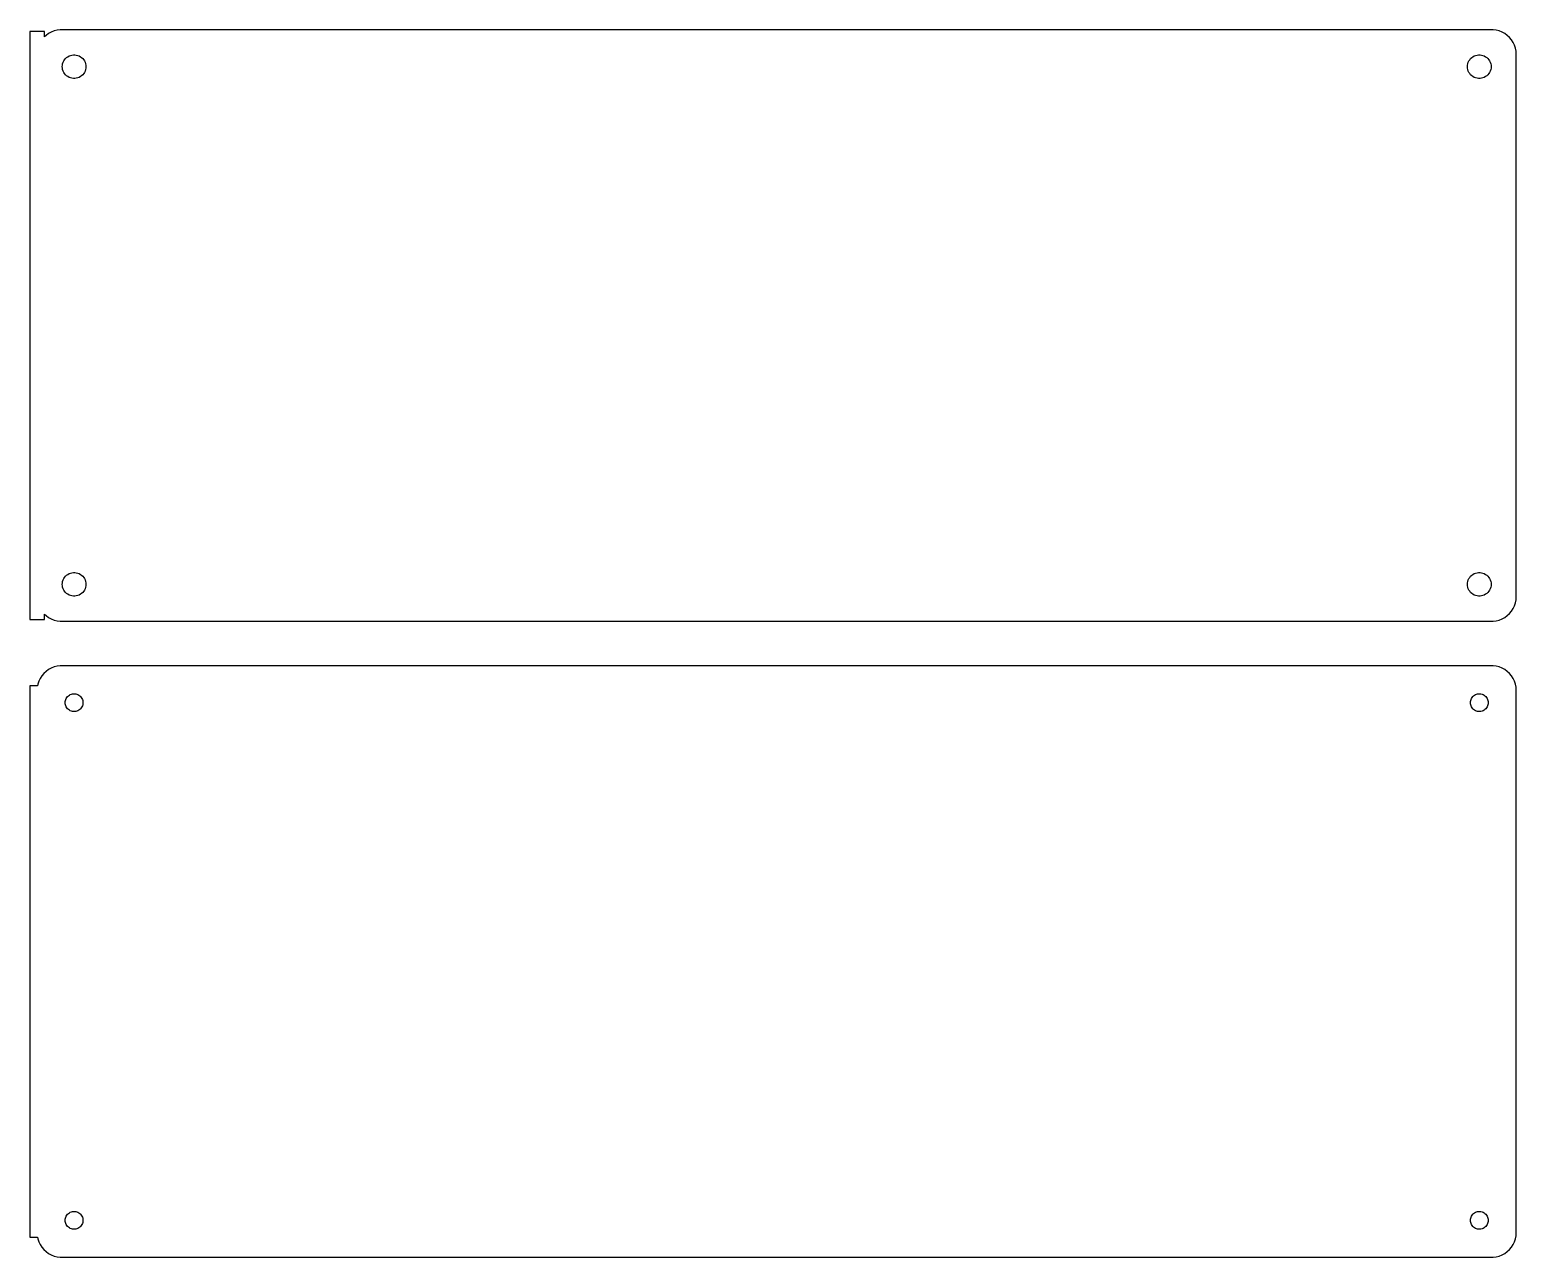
# Model space of a CAD drawing. Header units: metres. Extents: x -152 to 150, y 69 to 318.
import ezdxf

# ---------------------------------------------------------------- set-up
doc = ezdxf.new("R2010")
doc.units = ezdxf.units.M

msp = doc.modelspace()

# ---------------------------------------------------------------- linework, layer by layer
for p, q in [((-148.5, 317.615), (-151.5, 317.615)), ((-151.5, 317.615), (-151.5, 198.385)), ((-148.5, 316.559), (-148.5, 317.615)), ((-148.187, 316.853), (-148.5, 316.559)), ((-147.679, 317.222), (-148.187, 316.853)), ((-147.129, 317.524), (-147.679, 317.222)), ((-146.545, 317.755), (-147.129, 317.524)), ((-145.937, 317.911), (-146.545, 317.755)), ((-145.314, 317.99), (-145.937, 317.911)), ((145.314, 317.99), (-145.314, 317.99)), ((145.937, 317.911), (145.314, 317.99)), ((146.545, 317.755), (145.937, 317.911)), ((147.129, 317.524), (146.545, 317.755)), ((147.679, 317.222), (147.129, 317.524)), ((148.187, 316.853), (147.679, 317.222)), ((148.645, 316.423), (148.187, 316.853)), ((149.045, 315.939), (148.645, 316.423)), ((149.382, 315.409), (149.045, 315.939)), ((149.649, 314.841), (149.382, 315.409)), ((149.843, 314.243), (149.649, 314.841)), ((149.961, 313.627), (149.843, 314.243)), ((150, 313), (149.961, 313.627)), ((-144.9, 310.5), (-144.881, 310.801)), ((-144.881, 310.801), (-144.825, 311.097)), ((-144.825, 311.097), (-144.731, 311.383)), ((-144.731, 311.383), (-144.603, 311.656)), ((-144.603, 311.656), (-144.442, 311.911)), ((-144.442, 311.911), (-144.25, 312.143)), ((-144.25, 312.143), (-144.03, 312.349)), ((-144.03, 312.349), (-143.786, 312.526)), ((-143.786, 312.526), (-143.522, 312.672)), ((-143.522, 312.672), (-143.242, 312.783)), ((-143.242, 312.783), (-142.95, 312.857)), ((-142.95, 312.857), (-142.651, 312.895)), ((-142.651, 312.895), (-142.349, 312.895)), ((-142.349, 312.895), (-142.05, 312.857)), ((-142.05, 312.857), (-141.758, 312.783)), ((-141.758, 312.783), (-141.478, 312.672)), ((-141.478, 312.672), (-141.214, 312.526)), ((-141.214, 312.526), (-140.97, 312.349)), ((-140.97, 312.349), (-140.75, 312.143)), ((-140.75, 312.143), (-140.558, 311.911)), ((-140.558, 311.911), (-140.397, 311.656)), ((-140.397, 311.656), (-140.269, 311.383)), ((-140.269, 311.383), (-140.175, 311.097)), ((-140.175, 311.097), (-140.119, 310.801)), ((-140.119, 310.801), (-140.1, 310.5)), ((140.1, 310.5), (140.119, 310.801)), ((140.119, 310.801), (140.175, 311.097)), ((140.175, 311.097), (140.269, 311.383)), ((140.269, 311.383), (140.397, 311.656)), ((140.397, 311.656), (140.558, 311.911)), ((140.558, 311.911), (140.75, 312.143)), ((140.75, 312.143), (140.97, 312.349)), ((140.97, 312.349), (141.214, 312.526)), ((141.214, 312.526), (141.478, 312.672)), ((141.478, 312.672), (141.758, 312.783)), ((141.758, 312.783), (142.05, 312.857)), ((142.05, 312.857), (142.349, 312.895)), ((142.349, 312.895), (142.651, 312.895)), ((142.651, 312.895), (142.95, 312.857)), ((142.95, 312.857), (143.242, 312.783)), ((143.242, 312.783), (143.522, 312.672)), ((143.522, 312.672), (143.786, 312.526)), ((143.786, 312.526), (144.03, 312.349)), ((144.03, 312.349), (144.25, 312.143)), ((144.25, 312.143), (144.442, 311.911)), ((144.442, 311.911), (144.603, 311.656)), ((144.603, 311.656), (144.731, 311.383)), ((144.731, 311.383), (144.825, 311.097)), ((144.825, 311.097), (144.881, 310.801)), ((144.881, 310.801), (144.9, 310.5)), ((150, 203), (150, 313)), ((-144.881, 310.199), (-144.9, 310.5)), ((-144.825, 309.903), (-144.881, 310.199)), ((-144.731, 309.617), (-144.825, 309.903)), ((-144.603, 309.344), (-144.731, 309.617)), ((-144.442, 309.089), (-144.603, 309.344)), ((-144.25, 308.857), (-144.442, 309.089)), ((-144.03, 308.651), (-144.25, 308.857)), ((-143.786, 308.474), (-144.03, 308.651)), ((-143.522, 308.328), (-143.786, 308.474)), ((-143.242, 308.217), (-143.522, 308.328)), ((-142.95, 308.143), (-143.242, 308.217)), ((-142.651, 308.105), (-142.95, 308.143)), ((-142.349, 308.105), (-142.651, 308.105)), ((-142.05, 308.143), (-142.349, 308.105)), ((-141.758, 308.217), (-142.05, 308.143)), ((-141.478, 308.328), (-141.758, 308.217)), ((-141.214, 308.474), (-141.478, 308.328)), ((-140.97, 308.651), (-141.214, 308.474)), ((-140.75, 308.857), (-140.97, 308.651)), ((-140.558, 309.089), (-140.75, 308.857)), ((-140.397, 309.344), (-140.558, 309.089)), ((-140.269, 309.617), (-140.397, 309.344)), ((-140.175, 309.903), (-140.269, 309.617)), ((-140.119, 310.199), (-140.175, 309.903)), ((-140.1, 310.5), (-140.119, 310.199)), ((140.119, 310.199), (140.1, 310.5)), ((140.175, 309.903), (140.119, 310.199)), ((140.269, 309.617), (140.175, 309.903)), ((140.397, 309.344), (140.269, 309.617)), ((140.558, 309.089), (140.397, 309.344)), ((140.75, 308.857), (140.558, 309.089)), ((140.97, 308.651), (140.75, 308.857)), ((141.214, 308.474), (140.97, 308.651)), ((141.478, 308.328), (141.214, 308.474)), ((141.758, 308.217), (141.478, 308.328)), ((142.05, 308.143), (141.758, 308.217)), ((142.349, 308.105), (142.05, 308.143)), ((142.651, 308.105), (142.349, 308.105)), ((142.95, 308.143), (142.651, 308.105)), ((143.242, 308.217), (142.95, 308.143)), ((143.522, 308.328), (143.242, 308.217)), ((143.786, 308.474), (143.522, 308.328)), ((144.03, 308.651), (143.786, 308.474)), ((144.25, 308.857), (144.03, 308.651)), ((144.442, 309.089), (144.25, 308.857)), ((144.603, 309.344), (144.442, 309.089)), ((144.731, 309.617), (144.603, 309.344)), ((144.825, 309.903), (144.731, 309.617)), ((144.881, 310.199), (144.825, 309.903)), ((144.9, 310.5), (144.881, 310.199)), ((-144.9, 205.5), (-144.881, 205.801)), ((-144.881, 205.199), (-144.9, 205.5)), ((-144.881, 205.801), (-144.825, 206.097)), ((-144.825, 204.903), (-144.881, 205.199)), ((-144.825, 206.097), (-144.731, 206.383)), ((-144.731, 206.383), (-144.603, 206.656)), ((-144.603, 206.656), (-144.442, 206.911)), ((-144.442, 206.911), (-144.25, 207.143)), ((-144.25, 207.143), (-144.03, 207.349)), ((-144.03, 207.349), (-143.786, 207.526)), ((-143.786, 207.526), (-143.522, 207.672)), ((-143.522, 207.672), (-143.242, 207.783)), ((-143.242, 207.783), (-142.95, 207.857)), ((-142.95, 207.857), (-142.651, 207.895)), ((-142.651, 207.895), (-142.349, 207.895)), ((-142.349, 207.895), (-142.05, 207.857)), ((-142.05, 207.857), (-141.758, 207.783)), ((-141.758, 207.783), (-141.478, 207.672)), ((-141.478, 207.672), (-141.214, 207.526)), ((-141.214, 207.526), (-140.97, 207.349)), ((-140.97, 207.349), (-140.75, 207.143)), ((-140.75, 207.143), (-140.558, 206.911)), ((-140.558, 206.911), (-140.397, 206.656)), ((-140.397, 206.656), (-140.269, 206.383)), ((-140.269, 206.383), (-140.175, 206.097)), ((-140.175, 206.097), (-140.119, 205.801)), ((-140.119, 205.199), (-140.175, 204.903)), ((-140.119, 205.801), (-140.1, 205.5)), ((-140.1, 205.5), (-140.119, 205.199)), ((140.1, 205.5), (140.119, 205.801)), ((140.119, 205.199), (140.1, 205.5)), ((140.119, 205.801), (140.175, 206.097)), ((140.175, 204.903), (140.119, 205.199)), ((140.175, 206.097), (140.269, 206.383)), ((140.269, 206.383), (140.397, 206.656)), ((140.397, 206.656), (140.558, 206.911)), ((140.558, 206.911), (140.75, 207.143)), ((140.75, 207.143), (140.97, 207.349)), ((140.97, 207.349), (141.214, 207.526)), ((141.214, 207.526), (141.478, 207.672)), ((141.478, 207.672), (141.758, 207.783)), ((141.758, 207.783), (142.05, 207.857)), ((142.05, 207.857), (142.349, 207.895)), ((142.349, 207.895), (142.651, 207.895)), ((142.651, 207.895), (142.95, 207.857)), ((142.95, 207.857), (143.242, 207.783)), ((143.242, 207.783), (143.522, 207.672)), ((143.522, 207.672), (143.786, 207.526)), ((143.786, 207.526), (144.03, 207.349)), ((144.03, 207.349), (144.25, 207.143)), ((144.25, 207.143), (144.442, 206.911)), ((144.442, 206.911), (144.603, 206.656)), ((144.603, 206.656), (144.731, 206.383)), ((144.731, 206.383), (144.825, 206.097)), ((144.825, 206.097), (144.881, 205.801)), ((144.881, 205.199), (144.825, 204.903)), ((144.881, 205.801), (144.9, 205.5)), ((144.9, 205.5), (144.881, 205.199)), ((-144.731, 204.617), (-144.825, 204.903)), ((-144.603, 204.344), (-144.731, 204.617)), ((-144.442, 204.089), (-144.603, 204.344)), ((-144.25, 203.857), (-144.442, 204.089)), ((-144.03, 203.651), (-144.25, 203.857)), ((-143.786, 203.474), (-144.03, 203.651)), ((-143.522, 203.328), (-143.786, 203.474)), ((-143.242, 203.217), (-143.522, 203.328)), ((-142.95, 203.143), (-143.242, 203.217)), ((-142.651, 203.105), (-142.95, 203.143)), ((-142.349, 203.105), (-142.651, 203.105)), ((-142.05, 203.143), (-142.349, 203.105)), ((-141.758, 203.217), (-142.05, 203.143)), ((-141.478, 203.328), (-141.758, 203.217)), ((-141.214, 203.474), (-141.478, 203.328)), ((-140.97, 203.651), (-141.214, 203.474)), ((-140.75, 203.857), (-140.97, 203.651)), ((-140.558, 204.089), (-140.75, 203.857)), ((-140.397, 204.344), (-140.558, 204.089)), ((-140.269, 204.617), (-140.397, 204.344)), ((-140.175, 204.903), (-140.269, 204.617)), ((140.269, 204.617), (140.175, 204.903)), ((140.397, 204.344), (140.269, 204.617)), ((140.558, 204.089), (140.397, 204.344)), ((140.75, 203.857), (140.558, 204.089)), ((140.97, 203.651), (140.75, 203.857)), ((141.214, 203.474), (140.97, 203.651)), ((141.478, 203.328), (141.214, 203.474)), ((141.758, 203.217), (141.478, 203.328)), ((142.05, 203.143), (141.758, 203.217)), ((142.349, 203.105), (142.05, 203.143)), ((142.651, 203.105), (142.349, 203.105)), ((142.95, 203.143), (142.651, 203.105)), ((143.242, 203.217), (142.95, 203.143)), ((143.522, 203.328), (143.242, 203.217)), ((143.786, 203.474), (143.522, 203.328)), ((144.03, 203.651), (143.786, 203.474)), ((144.25, 203.857), (144.03, 203.651)), ((144.442, 204.089), (144.25, 203.857)), ((144.603, 204.344), (144.442, 204.089)), ((144.731, 204.617), (144.603, 204.344)), ((144.825, 204.903), (144.731, 204.617)), ((149.843, 201.757), (149.961, 202.373)), ((149.961, 202.373), (150, 203)), ((-148.5, 198.385), (-148.5, 199.441)), ((-148.5, 199.441), (-148.187, 199.147)), ((-148.187, 199.147), (-147.679, 198.778)), ((147.679, 198.778), (148.187, 199.147)), ((148.187, 199.147), (148.645, 199.577)), ((148.645, 199.577), (149.045, 200.061)), ((149.045, 200.061), (149.382, 200.591)), ((149.382, 200.591), (149.649, 201.159)), ((149.649, 201.159), (149.843, 201.757)), ((-151.5, 198.385), (-148.5, 198.385)), ((-147.679, 198.778), (-147.129, 198.476)), ((-147.129, 198.476), (-146.545, 198.245)), ((-146.545, 198.245), (-145.937, 198.089)), ((-145.937, 198.089), (-145.314, 198.01)), ((-145.314, 198.01), (145.314, 198.01)), ((145.314, 198.01), (145.937, 198.089)), ((145.937, 198.089), (146.545, 198.245)), ((146.545, 198.245), (147.129, 198.476)), ((147.129, 198.476), (147.679, 198.778)), ((-149.045, 186.939), (-149.382, 186.409)), ((-148.645, 187.423), (-149.045, 186.939)), ((-148.187, 187.853), (-148.645, 187.423)), ((-147.679, 188.222), (-148.187, 187.853)), ((-147.129, 188.524), (-147.679, 188.222)), ((-146.545, 188.755), (-147.129, 188.524)), ((-145.937, 188.911), (-146.545, 188.755)), ((-145.314, 188.99), (-145.937, 188.911)), ((145.314, 188.99), (-145.314, 188.99)), ((145.937, 188.911), (145.314, 188.99)), ((146.545, 188.755), (145.937, 188.911)), ((147.129, 188.524), (146.545, 188.755)), ((147.679, 188.222), (147.129, 188.524)), ((148.187, 187.853), (147.679, 188.222)), ((148.645, 187.423), (148.187, 187.853)), ((149.045, 186.939), (148.645, 187.423)), ((149.382, 186.409), (149.045, 186.939)), ((-149.9, 184.944), (-151.5, 184.944)), ((-151.5, 184.944), (-151.5, 73.0558)), ((-149.843, 185.243), (-149.9, 184.944)), ((-149.649, 185.841), (-149.843, 185.243)), ((-149.382, 186.409), (-149.649, 185.841)), ((149.649, 185.841), (149.382, 186.409)), ((149.843, 185.243), (149.649, 185.841)), ((149.961, 184.627), (149.843, 185.243)), ((150, 184), (149.961, 184.627)), ((150, 74), (150, 184)), ((-144.3, 181.5), (-144.286, 181.726)), ((-144.286, 181.274), (-144.3, 181.5)), ((-144.286, 181.726), (-144.243, 181.948)), ((-144.243, 181.052), (-144.286, 181.274)), ((-144.243, 181.948), (-144.174, 182.163)), ((-144.174, 180.837), (-144.243, 181.052)), ((-144.174, 182.163), (-144.077, 182.367)), ((-144.077, 182.367), (-143.956, 182.558)), ((-143.956, 182.558), (-143.812, 182.732)), ((-143.812, 182.732), (-143.647, 182.887)), ((-143.647, 182.887), (-143.464, 183.02)), ((-143.464, 183.02), (-143.266, 183.129)), ((-143.266, 183.129), (-143.056, 183.212)), ((-143.056, 183.212), (-142.837, 183.268)), ((-142.837, 183.268), (-142.613, 183.296)), ((-142.613, 183.296), (-142.387, 183.296)), ((-142.387, 183.296), (-142.163, 183.268)), ((-142.163, 183.268), (-141.944, 183.212)), ((-141.944, 183.212), (-141.734, 183.129)), ((-141.734, 183.129), (-141.536, 183.02)), ((-141.536, 183.02), (-141.353, 182.887)), ((-141.353, 182.887), (-141.188, 182.732)), ((-141.188, 182.732), (-141.044, 182.558)), ((-141.044, 182.558), (-140.923, 182.367)), ((-140.923, 182.367), (-140.826, 182.163)), ((-140.826, 182.163), (-140.757, 181.948)), ((-140.757, 181.052), (-140.826, 180.837)), ((-140.757, 181.948), (-140.714, 181.726)), ((-140.714, 181.274), (-140.757, 181.052)), ((-140.714, 181.726), (-140.7, 181.5)), ((-140.7, 181.5), (-140.714, 181.274)), ((140.7, 181.5), (140.714, 181.726)), ((140.714, 181.274), (140.7, 181.5)), ((140.714, 181.726), (140.757, 181.948)), ((140.757, 181.052), (140.714, 181.274)), ((140.757, 181.948), (140.826, 182.163)), ((140.826, 180.837), (140.757, 181.052)), ((140.826, 182.163), (140.923, 182.367)), ((140.923, 182.367), (141.044, 182.558)), ((141.044, 182.558), (141.188, 182.732)), ((141.188, 182.732), (141.353, 182.887)), ((141.353, 182.887), (141.536, 183.02)), ((141.536, 183.02), (141.734, 183.129)), ((141.734, 183.129), (141.944, 183.212)), ((141.944, 183.212), (142.163, 183.268)), ((142.163, 183.268), (142.387, 183.296)), ((142.387, 183.296), (142.613, 183.296)), ((142.613, 183.296), (142.837, 183.268)), ((142.837, 183.268), (143.056, 183.212)), ((143.056, 183.212), (143.266, 183.129)), ((143.266, 183.129), (143.464, 183.02)), ((143.464, 183.02), (143.647, 182.887)), ((143.647, 182.887), (143.812, 182.732)), ((143.812, 182.732), (143.956, 182.558)), ((143.956, 182.558), (144.077, 182.367)), ((144.077, 182.367), (144.174, 182.163)), ((144.174, 182.163), (144.243, 181.948)), ((144.243, 181.052), (144.174, 180.837)), ((144.243, 181.948), (144.286, 181.726)), ((144.286, 181.274), (144.243, 181.052)), ((144.286, 181.726), (144.3, 181.5)), ((144.3, 181.5), (144.286, 181.274)), ((-144.077, 180.633), (-144.174, 180.837)), ((-143.956, 180.442), (-144.077, 180.633)), ((-143.812, 180.268), (-143.956, 180.442)), ((-143.647, 180.113), (-143.812, 180.268)), ((-143.464, 179.98), (-143.647, 180.113)), ((-143.266, 179.871), (-143.464, 179.98)), ((-143.056, 179.788), (-143.266, 179.871)), ((-142.837, 179.732), (-143.056, 179.788)), ((-142.613, 179.704), (-142.837, 179.732)), ((-142.387, 179.704), (-142.613, 179.704)), ((-142.163, 179.732), (-142.387, 179.704)), ((-141.944, 179.788), (-142.163, 179.732)), ((-141.734, 179.871), (-141.944, 179.788)), ((-141.536, 179.98), (-141.734, 179.871)), ((-141.353, 180.113), (-141.536, 179.98)), ((-141.188, 180.268), (-141.353, 180.113)), ((-141.044, 180.442), (-141.188, 180.268)), ((-140.923, 180.633), (-141.044, 180.442)), ((-140.826, 180.837), (-140.923, 180.633)), ((140.923, 180.633), (140.826, 180.837)), ((141.044, 180.442), (140.923, 180.633)), ((141.188, 180.268), (141.044, 180.442)), ((141.353, 180.113), (141.188, 180.268)), ((141.536, 179.98), (141.353, 180.113)), ((141.734, 179.871), (141.536, 179.98)), ((141.944, 179.788), (141.734, 179.871)), ((142.163, 179.732), (141.944, 179.788)), ((142.387, 179.704), (142.163, 179.732)), ((142.613, 179.704), (142.387, 179.704)), ((142.837, 179.732), (142.613, 179.704)), ((143.056, 179.788), (142.837, 179.732)), ((143.266, 179.871), (143.056, 179.788)), ((143.464, 179.98), (143.266, 179.871)), ((143.647, 180.113), (143.464, 179.98)), ((143.812, 180.268), (143.647, 180.113)), ((143.956, 180.442), (143.812, 180.268)), ((144.077, 180.633), (143.956, 180.442)), ((144.174, 180.837), (144.077, 180.633)), ((-144.3, 76.5), (-144.286, 76.7256)), ((-144.286, 76.2744), (-144.3, 76.5)), ((-144.286, 76.7256), (-144.243, 76.9476)), ((-144.243, 76.0524), (-144.286, 76.2744)), ((-144.243, 76.9476), (-144.174, 77.1626)), ((-144.174, 75.8374), (-144.243, 76.0524)), ((-144.174, 77.1626), (-144.077, 77.3672)), ((-144.077, 75.6328), (-144.174, 75.8374)), ((-144.077, 77.3672), (-143.956, 77.558)), ((-143.956, 75.442), (-144.077, 75.6328)), ((-143.956, 77.558), (-143.812, 77.7322)), ((-143.812, 75.2678), (-143.956, 75.442)), ((-143.812, 77.7322), (-143.647, 77.8869)), ((-143.647, 77.8869), (-143.464, 78.0198)), ((-143.464, 78.0198), (-143.266, 78.1287)), ((-143.266, 78.1287), (-143.056, 78.2119)), ((-143.056, 78.2119), (-142.837, 78.2681)), ((-142.837, 78.2681), (-142.613, 78.2964)), ((-142.613, 78.2964), (-142.387, 78.2964)), ((-142.387, 78.2964), (-142.163, 78.2681)), ((-142.163, 78.2681), (-141.944, 78.2119)), ((-141.944, 78.2119), (-141.734, 78.1287)), ((-141.734, 78.1287), (-141.536, 78.0198)), ((-141.536, 78.0198), (-141.353, 77.8869)), ((-141.353, 77.8869), (-141.188, 77.7322)), ((-141.188, 77.7322), (-141.044, 77.558)), ((-141.044, 75.442), (-141.188, 75.2678)), ((-141.044, 77.558), (-140.923, 77.3672)), ((-140.923, 75.6328), (-141.044, 75.442)), ((-140.923, 77.3672), (-140.826, 77.1626)), ((-140.826, 75.8374), (-140.923, 75.6328)), ((-140.826, 77.1626), (-140.757, 76.9476)), ((-140.757, 76.0524), (-140.826, 75.8374)), ((-140.757, 76.9476), (-140.714, 76.7256)), ((-140.714, 76.2744), (-140.757, 76.0524)), ((-140.714, 76.7256), (-140.7, 76.5)), ((-140.7, 76.5), (-140.714, 76.2744)), ((140.7, 76.5), (140.714, 76.7256)), ((140.714, 76.2744), (140.7, 76.5)), ((140.714, 76.7256), (140.757, 76.9476)), ((140.757, 76.0524), (140.714, 76.2744)), ((140.757, 76.9476), (140.826, 77.1626)), ((140.826, 75.8374), (140.757, 76.0524)), ((140.826, 77.1626), (140.923, 77.3672)), ((140.923, 75.6328), (140.826, 75.8374)), ((140.923, 77.3672), (141.044, 77.558)), ((141.044, 75.442), (140.923, 75.6328)), ((141.044, 77.558), (141.188, 77.7322)), ((141.188, 75.2678), (141.044, 75.442)), ((141.188, 77.7322), (141.353, 77.8869)), ((141.353, 77.8869), (141.536, 78.0198)), ((141.536, 78.0198), (141.734, 78.1287)), ((141.734, 78.1287), (141.944, 78.2119)), ((141.944, 78.2119), (142.163, 78.2681)), ((142.163, 78.2681), (142.387, 78.2964)), ((142.387, 78.2964), (142.613, 78.2964)), ((142.613, 78.2964), (142.837, 78.2681)), ((142.837, 78.2681), (143.056, 78.2119)), ((143.056, 78.2119), (143.266, 78.1287)), ((143.266, 78.1287), (143.464, 78.0198)), ((143.464, 78.0198), (143.647, 77.8869)), ((143.647, 77.8869), (143.812, 77.7322)), ((143.812, 77.7322), (143.956, 77.558)), ((143.956, 75.442), (143.812, 75.2678)), ((143.956, 77.558), (144.077, 77.3672)), ((144.077, 75.6328), (143.956, 75.442)), ((144.077, 77.3672), (144.174, 77.1626)), ((144.174, 75.8374), (144.077, 75.6328)), ((144.174, 77.1626), (144.243, 76.9476)), ((144.243, 76.0524), (144.174, 75.8374)), ((144.243, 76.9476), (144.286, 76.7256)), ((144.286, 76.2744), (144.243, 76.0524)), ((144.286, 76.7256), (144.3, 76.5)), ((144.3, 76.5), (144.286, 76.2744)), ((-151.5, 73.0558), (-149.9, 73.0558)), ((-149.9, 73.0558), (-149.843, 72.7566)), ((-149.843, 72.7566), (-149.649, 72.1594)), ((-143.647, 75.1131), (-143.812, 75.2678)), ((-143.464, 74.9802), (-143.647, 75.1131)), ((-143.266, 74.8713), (-143.464, 74.9802)), ((-143.056, 74.7881), (-143.266, 74.8713)), ((-142.837, 74.7319), (-143.056, 74.7881)), ((-142.613, 74.7036), (-142.837, 74.7319)), ((-142.387, 74.7036), (-142.613, 74.7036)), ((-142.163, 74.7319), (-142.387, 74.7036)), ((-141.944, 74.7881), (-142.163, 74.7319)), ((-141.734, 74.8713), (-141.944, 74.7881)), ((-141.536, 74.9802), (-141.734, 74.8713)), ((-141.353, 75.1131), (-141.536, 74.9802)), ((-141.188, 75.2678), (-141.353, 75.1131)), ((141.353, 75.1131), (141.188, 75.2678)), ((141.536, 74.9802), (141.353, 75.1131)), ((141.734, 74.8713), (141.536, 74.9802)), ((141.944, 74.7881), (141.734, 74.8713)), ((142.163, 74.7319), (141.944, 74.7881)), ((142.387, 74.7036), (142.163, 74.7319)), ((142.613, 74.7036), (142.387, 74.7036)), ((142.837, 74.7319), (142.613, 74.7036)), ((143.056, 74.7881), (142.837, 74.7319)), ((143.266, 74.8713), (143.056, 74.7881)), ((143.464, 74.9802), (143.266, 74.8713)), ((143.647, 75.1131), (143.464, 74.9802)), ((143.812, 75.2678), (143.647, 75.1131)), ((149.649, 72.1594), (149.843, 72.7566)), ((149.843, 72.7566), (149.961, 73.3733)), ((149.961, 73.3733), (150, 74)), ((-149.649, 72.1594), (-149.382, 71.5912)), ((-149.382, 71.5912), (-149.045, 71.0611)), ((-149.045, 71.0611), (-148.645, 70.5773)), ((-148.645, 70.5773), (-148.187, 70.1474)), ((-148.187, 70.1474), (-147.679, 69.7784)), ((-147.679, 69.7784), (-147.129, 69.4759)), ((-147.129, 69.4759), (-146.545, 69.2447)), ((146.545, 69.2447), (147.129, 69.4759)), ((147.129, 69.4759), (147.679, 69.7784)), ((147.679, 69.7784), (148.187, 70.1474)), ((148.187, 70.1474), (148.645, 70.5773)), ((148.645, 70.5773), (149.045, 71.0611)), ((149.045, 71.0611), (149.382, 71.5912)), ((149.382, 71.5912), (149.649, 72.1594)), ((-146.545, 69.2447), (-145.937, 69.0886)), ((-145.937, 69.0886), (-145.314, 69.0099)), ((-145.314, 69.0099), (145.314, 69.0099)), ((145.314, 69.0099), (145.937, 69.0886)), ((145.937, 69.0886), (146.545, 69.2447))]:
    msp.add_line(p, q)

doc.saveas('drawing.dxf')
